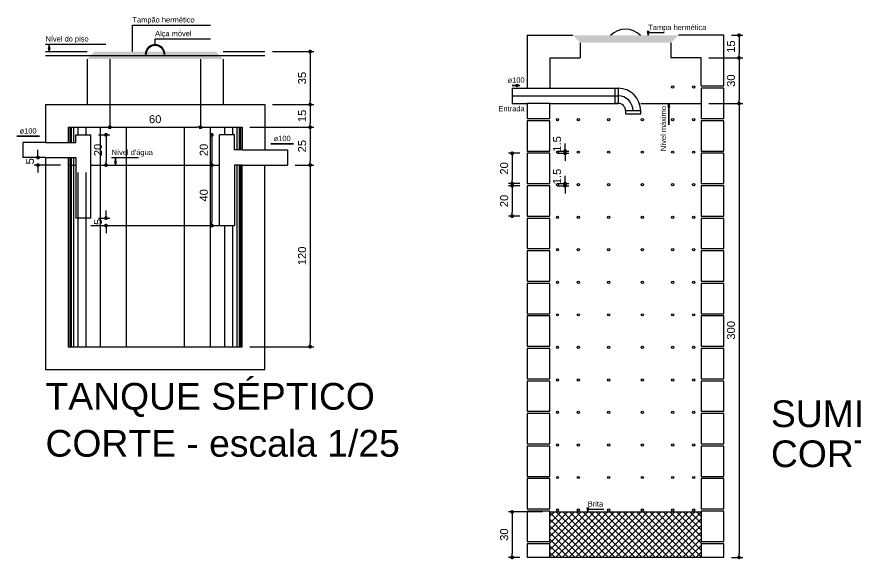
# Model space of a CAD drawing. Header units: inches. Extents: x 18.3 to 46.4, y -9.4 to 7.
# Drawn here: x 22.88 to 28.43, y 3.43 to 7.02 of the extents above; entities that cross this region are included whole.
import ezdxf

# ---------------------------------------------------------------- set-up
doc = ezdxf.new("R2010")
doc.units = ezdxf.units.IN
doc.header["$MEASUREMENT"] = 0
doc.linetypes.add('DOT2', pattern=[3.175, 0, -3.175])
for name, color, linetype in [('DI-Cortes', 1, 'Continuous'), ('DI-Cotas', 9, 'Continuous'), ('DI-Destaque', 6, 'Continuous'), ('DI-Detalhes', 1, 'Continuous'), ('DI-Eixos', 2, 'DOT2'), ('DI-Níveis', 7, 'Continuous'), ('DI-Títulos', 3, 'Continuous')]:
    doc.layers.add(name, color=color, linetype=linetype)
doc.styles.add('Arial', font='arial.ttf')
doc.dimstyles.get("Standard").update_dxf_attribs({"dimtxt": 0.18, "dimasz": 0.18, "dimexe": 0.18, "dimexo": 0.0625, "dimgap": 0.09, "dimtad": 0, "dimtih": 1, "dimtoh": 1, "dimdec": 4, "dimzin": 0, "dimdsep": 46, "dimtxsty": 'Standard', "dimcen": 0.09, "dimadec": 0, "dimazin": 0, "dimtfac": 1, "dimtdec": 4, "dimtofl": 0, "dimtmove": 0, "dimatfit": 3, "dimfxl": 1, "dimtolj": 1, "dimtzin": 0, "dimarcsym": 0})
doc.dimstyles.new('UM_25.000000', dxfattribs={"dimtxt": 0.18, "dimasz": 0.1, "dimexe": 0.1, "dimexo": 0.2, "dimgap": 0, "dimtad": 1, "dimtih": 1, "dimtoh": 1, "dimdec": 1, "dimlfac": 25, "dimzin": 0, "dimdsep": 46, "dimtxsty": 'Standard', "dimblk": 'CLOSED', "dimblk1": 'CLOSED', "dimblk2": 'CLOSED', "dimcen": 0.09, "dimdle": 0.1, "dimadec": 1, "dimazin": 2, "dimtfac": 1, "dimtdec": 4, "dimtofl": 0, "dimtmove": 0, "dimatfit": 3, "dimldrblk": 'CLOSED', "dimfxl": 1, "dimtolj": 1, "dimarcsym": 0})

# ---------------------------------------------------------------- blocks, each defined once
blk = doc.blocks.new('_Dot')
at = {"color": 0, "linetype": 'ByBlock', "lineweight": -2}
blk.add_line((-0.5, 0), (-1, 0), dxfattribs=at)
at = {"color": 0, "linetype": 'ByBlock', "const_width": 0.5}
blk.add_lwpolyline([(-0.25, 0, 1), (0.25, 0, 1)], format="xyb", close=True, dxfattribs=at)
blk = doc.blocks.new('*D29')
at = {"layer": 'Defpoints', "color": 0, "transparency": 16777216}
for p in [(17.525, 9.898), (16.525, 8.698), (16.925, 8.698)]:
    blk.add_point(p, dxfattribs=at)
at = {"layer": 'DI-Cotas', "color": 0, "lineweight": -2, "transparency": 16777216}
for p, q in [((17.325, 9.898), (16.425, 9.898)), ((16.525, 9.798), (16.525, 8.798)), ((16.725, 8.698), (16.425, 8.698))]:
    blk.add_line(p, q, dxfattribs=at)
at = {"layer": 'DI-Cotas', "color": 0, "lineweight": -2, "transparency": 16777216, "xscale": 0.1, "yscale": 0.1, "zscale": 0.1}
for p, rotation in [((16.525, 9.898), 90), ((16.525, 8.698), 270)]:
    blk.add_blockref('_Dot', p, dxfattribs=dict(at, rotation=rotation))
at = {"layer": 'DI-Cotas', "transparency": 16777216, "insert": (16.314, 9.298), "char_height": 0.2118, "attachment_point": 5, "rotation": 90, "style": 'Arial'}
blk.add_mtext('\\A1;30', dxfattribs=at)
blk = doc.blocks.new('DOT')
for p, q in [((1.5, 0), (-1.5, 0)), ((0, -1.5), (0, 1.5))]:
    blk.add_line(p, q)
blk.add_circle((0, 0), 0.5)
blk = doc.blocks.new('*D30')
at = {"layer": 'Defpoints', "color": 0, "transparency": 16777216}
for p in [(22.125, 22.498), (21.525, 21.898), (22.525, 21.898)]:
    blk.add_point(p, dxfattribs=at)
at = {"layer": 'DI-Cotas', "color": 0, "lineweight": -2, "transparency": 16777216}
for p, q in [((22.325, 22.498), (22.625, 22.498)), ((22.525, 22.398), (22.525, 21.998)), ((21.725, 21.898), (22.625, 21.898))]:
    blk.add_line(p, q, dxfattribs=at)
at = {"layer": 'DI-Cotas', "color": 0, "lineweight": -2, "transparency": 16777216, "xscale": 0.1, "yscale": 0.1, "zscale": 0.1}
for p, rotation in [((22.525, 22.498), 90), ((22.525, 21.898), 270)]:
    blk.add_blockref('_Dot', p, dxfattribs=dict(at, rotation=rotation))
at = {"layer": 'DI-Cotas', "transparency": 16777216, "insert": (22.314, 22.198), "char_height": 0.2118, "attachment_point": 5, "rotation": 90, "style": 'Arial'}
blk.add_mtext('\\A1;15', dxfattribs=at)
blk = doc.blocks.new('*D31')
at = {"layer": 'Defpoints', "color": 0, "transparency": 16777216}
for p in [(21.525, 21.898), (21.525, 20.698), (22.525, 20.698)]:
    blk.add_point(p, dxfattribs=at)
at = {"layer": 'DI-Cotas', "color": 0, "lineweight": -2, "transparency": 16777216}
for p, q in [((21.725, 21.898), (22.625, 21.898)), ((22.525, 21.798), (22.525, 20.798)), ((21.725, 20.698), (22.625, 20.698))]:
    blk.add_line(p, q, dxfattribs=at)
at = {"layer": 'DI-Cotas', "color": 0, "lineweight": -2, "transparency": 16777216, "xscale": 0.1, "yscale": 0.1, "zscale": 0.1}
for p, rotation in [((22.525, 21.898), 90), ((22.525, 20.698), 270)]:
    blk.add_blockref('_Dot', p, dxfattribs=dict(at, rotation=rotation))
at = {"layer": 'DI-Cotas', "transparency": 16777216, "insert": (22.314, 21.298), "char_height": 0.2118, "attachment_point": 5, "rotation": 90, "style": 'Arial'}
blk.add_mtext('\\A1;30', dxfattribs=at)
blk = doc.blocks.new('*D32')
at = {"layer": 'Defpoints', "color": 0, "transparency": 16777216}
for p in [(21.525, 20.698), (22.125, 8.698), (22.525, 8.698)]:
    blk.add_point(p, dxfattribs=at)
at = {"layer": 'DI-Cotas', "color": 0, "lineweight": -2, "transparency": 16777216}
for p, q in [((21.725, 20.698), (22.625, 20.698)), ((22.525, 20.598), (22.525, 8.798)), ((22.325, 8.698), (22.625, 8.698))]:
    blk.add_line(p, q, dxfattribs=at)
at = {"layer": 'DI-Cotas', "color": 0, "lineweight": -2, "transparency": 16777216, "xscale": 0.1, "yscale": 0.1, "zscale": 0.1}
for p, rotation in [((22.525, 20.698), 90), ((22.525, 8.698), 270)]:
    blk.add_blockref('_Dot', p, dxfattribs=dict(at, rotation=rotation))
at = {"layer": 'DI-Cotas', "transparency": 16777216, "insert": (22.314, 14.698), "char_height": 0.2118, "attachment_point": 5, "rotation": 90, "style": 'Arial'}
blk.add_mtext('\\A1;300', dxfattribs=at)
blk = doc.blocks.new('*D33')
at = {"layer": 'Defpoints', "color": 0, "transparency": 16777216}
for p in [(16.925, 19.378), (16.525, 18.578), (16.925, 18.578)]:
    blk.add_point(p, dxfattribs=at)
at = {"layer": 'DI-Cotas', "color": 0, "lineweight": -2, "transparency": 16777216}
for p, q in [((16.725, 19.378), (16.425, 19.378)), ((16.525, 19.278), (16.525, 18.678)), ((16.725, 18.578), (16.425, 18.578))]:
    blk.add_line(p, q, dxfattribs=at)
at = {"layer": 'DI-Cotas', "color": 0, "lineweight": -2, "transparency": 16777216, "xscale": 0.1, "yscale": 0.1, "zscale": 0.1}
for p, rotation in [((16.525, 19.378), 90), ((16.525, 18.578), 270)]:
    blk.add_blockref('_Dot', p, dxfattribs=dict(at, rotation=rotation))
at = {"layer": 'DI-Cotas', "transparency": 16777216, "insert": (16.314, 18.978), "char_height": 0.2118, "attachment_point": 5, "rotation": 90, "style": 'Arial'}
blk.add_mtext('\\A1;20', dxfattribs=at)
blk = doc.blocks.new('*D34')
at = {"layer": 'Defpoints', "color": 0, "transparency": 16777216}
for p in [(16.925, 18.518), (16.525, 17.718), (16.925, 17.718)]:
    blk.add_point(p, dxfattribs=at)
at = {"layer": 'DI-Cotas', "color": 0, "lineweight": -2, "transparency": 16777216}
for p, q in [((16.725, 18.518), (16.425, 18.518)), ((16.525, 18.418), (16.525, 17.818)), ((16.725, 17.718), (16.425, 17.718))]:
    blk.add_line(p, q, dxfattribs=at)
at = {"layer": 'DI-Cotas', "color": 0, "lineweight": -2, "transparency": 16777216, "xscale": 0.1, "yscale": 0.1, "zscale": 0.1}
for p, rotation in [((16.525, 18.518), 90), ((16.525, 17.718), 270)]:
    blk.add_blockref('_Dot', p, dxfattribs=dict(at, rotation=rotation))
at = {"layer": 'DI-Cotas', "transparency": 16777216, "insert": (16.314, 18.118), "char_height": 0.2118, "attachment_point": 5, "rotation": 90, "style": 'Arial'}
blk.add_mtext('\\A1;20', dxfattribs=at)
blk = doc.blocks.new('*D35')
at = {"layer": 'Defpoints', "color": 0, "transparency": 16777216}
for p in [(17.525, 19.438), (17.525, 19.378), (17.925, 19.378)]:
    blk.add_point(p, dxfattribs=at)
at = {"layer": 'DI-Cotas', "color": 0, "lineweight": -2, "transparency": 16777216}
for p, q in [((17.925, 19.538), (17.925, 19.638)), ((17.725, 19.438), (18.025, 19.438)), ((17.725, 19.378), (18.025, 19.378)), ((17.925, 19.278), (17.925, 19.178))]:
    blk.add_line(p, q, dxfattribs=at)
at = {"layer": 'DI-Cotas', "color": 0, "lineweight": -2, "transparency": 16777216, "xscale": 0.1, "yscale": 0.1, "zscale": 0.1}
for p, rotation in [((17.925, 19.438), 270), ((17.925, 19.378), 90)]:
    blk.add_blockref('_Dot', p, dxfattribs=dict(at, rotation=rotation))
at = {"layer": 'DI-Cotas', "transparency": 16777216, "insert": (17.714, 19.625), "char_height": 0.2118, "attachment_point": 5, "rotation": 90, "style": 'Arial'}
blk.add_mtext('\\A1;1.5', dxfattribs=at)
blk = doc.blocks.new('*D36')
at = {"layer": 'Defpoints', "color": 0, "transparency": 16777216}
for p in [(17.525, 18.578), (17.525, 18.518), (17.925, 18.518)]:
    blk.add_point(p, dxfattribs=at)
at = {"layer": 'DI-Cotas', "color": 0, "lineweight": -2, "transparency": 16777216}
for p, q in [((17.925, 18.678), (17.925, 18.778)), ((17.725, 18.578), (18.025, 18.578)), ((17.725, 18.518), (18.025, 18.518)), ((17.925, 18.418), (17.925, 18.318))]:
    blk.add_line(p, q, dxfattribs=at)
at = {"layer": 'DI-Cotas', "color": 0, "lineweight": -2, "transparency": 16777216, "xscale": 0.1, "yscale": 0.1, "zscale": 0.1}
for p, rotation in [((17.925, 18.578), 270), ((17.925, 18.518), 90)]:
    blk.add_blockref('_Dot', p, dxfattribs=dict(at, rotation=rotation))
at = {"layer": 'DI-Cotas', "transparency": 16777216, "insert": (17.714, 18.765), "char_height": 0.2118, "attachment_point": 5, "rotation": 90, "style": 'Arial'}
blk.add_mtext('\\A1;1.5', dxfattribs=at)
blk = doc.blocks.new('*D18')
at = {"layer": 'Defpoints', "color": 0, "transparency": 16777216}
for p in [(39.537, 19.818), (38.337, 15.018), (40.137, 15.018)]:
    blk.add_point(p, dxfattribs=at)
at = {"layer": 'DI-Cotas', "color": 0, "lineweight": -2, "transparency": 16777216}
for p, q in [((39.737, 19.818), (40.237, 19.818)), ((40.137, 19.718), (40.137, 15.118)), ((38.537, 15.018), (40.237, 15.018))]:
    blk.add_line(p, q, dxfattribs=at)
at = {"layer": 'DI-Cotas', "color": 0, "lineweight": -2, "transparency": 16777216, "xscale": 0.1, "yscale": 0.1, "zscale": 0.1}
for p, rotation in [((40.137, 19.818), 90), ((40.137, 15.018), 270)]:
    blk.add_blockref('_Dot', p, dxfattribs=dict(at, rotation=rotation))
at = {"layer": 'DI-Cotas', "transparency": 16777216, "insert": (39.925, 17.418), "char_height": 0.2118, "attachment_point": 5, "rotation": 90, "style": 'Arial'}
blk.add_mtext('\\A1;120', dxfattribs=at)
blk = doc.blocks.new('*D19')
at = {"layer": 'Defpoints', "color": 0, "transparency": 16777216}
for p in [(38.337, 20.818), (39.537, 19.818), (40.137, 19.818)]:
    blk.add_point(p, dxfattribs=at)
at = {"layer": 'DI-Cotas', "color": 0, "lineweight": -2, "transparency": 16777216}
for p, q in [((38.537, 20.818), (40.237, 20.818)), ((40.137, 20.718), (40.137, 19.918)), ((39.737, 19.818), (40.237, 19.818))]:
    blk.add_line(p, q, dxfattribs=at)
at = {"layer": 'DI-Cotas', "color": 0, "lineweight": -2, "transparency": 16777216, "xscale": 0.1, "yscale": 0.1, "zscale": 0.1}
for p, rotation in [((40.137, 20.818), 90), ((40.137, 19.818), 270)]:
    blk.add_blockref('_Dot', p, dxfattribs=dict(at, rotation=rotation))
at = {"layer": 'DI-Cotas', "transparency": 16777216, "insert": (39.925, 20.318), "char_height": 0.2118, "attachment_point": 5, "rotation": 90, "style": 'Arial'}
blk.add_mtext('\\A1;25', dxfattribs=at)
blk = doc.blocks.new('*D20')
at = {"layer": 'Defpoints', "color": 0, "transparency": 16777216}
for p in [(38.937, 21.418), (38.337, 20.818), (40.137, 20.818)]:
    blk.add_point(p, dxfattribs=at)
at = {"layer": 'DI-Cotas', "color": 0, "lineweight": -2, "transparency": 16777216}
for p, q in [((39.137, 21.418), (40.237, 21.418)), ((40.137, 21.318), (40.137, 20.918)), ((38.537, 20.818), (40.237, 20.818))]:
    blk.add_line(p, q, dxfattribs=at)
at = {"layer": 'DI-Cotas', "color": 0, "lineweight": -2, "transparency": 16777216, "xscale": 0.1, "yscale": 0.1, "zscale": 0.1}
for p, rotation in [((40.137, 21.418), 90), ((40.137, 20.818), 270)]:
    blk.add_blockref('_Dot', p, dxfattribs=dict(at, rotation=rotation))
at = {"layer": 'DI-Cotas', "transparency": 16777216, "insert": (39.925, 21.118), "char_height": 0.2118, "attachment_point": 5, "rotation": 90, "style": 'Arial'}
blk.add_mtext('\\A1;15', dxfattribs=at)
blk = doc.blocks.new('*D21')
at = {"layer": 'Defpoints', "color": 0, "transparency": 16777216}
for p in [(38.937, 22.818), (38.937, 21.418), (40.137, 21.418)]:
    blk.add_point(p, dxfattribs=at)
at = {"layer": 'DI-Cotas', "color": 0, "lineweight": -2, "transparency": 16777216}
for p, q in [((39.137, 22.818), (40.237, 22.818)), ((40.137, 22.718), (40.137, 21.518)), ((39.137, 21.418), (40.237, 21.418))]:
    blk.add_line(p, q, dxfattribs=at)
at = {"layer": 'DI-Cotas', "color": 0, "lineweight": -2, "transparency": 16777216, "xscale": 0.1, "yscale": 0.1, "zscale": 0.1}
for p, rotation in [((40.137, 22.818), 90), ((40.137, 21.418), 270)]:
    blk.add_blockref('_Dot', p, dxfattribs=dict(at, rotation=rotation))
at = {"layer": 'DI-Cotas', "transparency": 16777216, "insert": (39.925, 22.118), "char_height": 0.2118, "attachment_point": 5, "rotation": 90, "style": 'Arial'}
blk.add_mtext('\\A1;35', dxfattribs=at)
blk = doc.blocks.new('*D22')
at = {"layer": 'Defpoints', "color": 0, "transparency": 16777216}
for p in [(37.737, 19.818), (37.537, 18.218), (37.737, 18.218)]:
    blk.add_point(p, dxfattribs=at)
at = {"layer": 'DI-Cotas', "color": 0, "lineweight": -2, "transparency": 16777216}
blk.add_line((37.537, 19.718), (37.537, 18.318), dxfattribs=at)
at = {"layer": 'DI-Cotas', "color": 0, "lineweight": -2, "transparency": 16777216, "xscale": 0.1, "yscale": 0.1, "zscale": 0.1}
for p, rotation in [((37.537, 19.818), 90), ((37.537, 18.218), 270)]:
    blk.add_blockref('_Dot', p, dxfattribs=dict(at, rotation=rotation))
at = {"layer": 'DI-Cotas', "transparency": 16777216, "insert": (37.325, 19.018), "char_height": 0.2118, "attachment_point": 5, "rotation": 90, "style": 'Arial'}
blk.add_mtext('\\A1;40', dxfattribs=at)
blk = doc.blocks.new('*D23')
at = {"layer": 'Defpoints', "color": 0, "transparency": 16777216}
for p in [(37.737, 20.618), (37.537, 19.818), (37.737, 19.818)]:
    blk.add_point(p, dxfattribs=at)
at = {"layer": 'DI-Cotas', "color": 0, "lineweight": -2, "transparency": 16777216}
blk.add_line((37.537, 20.518), (37.537, 19.918), dxfattribs=at)
at = {"layer": 'DI-Cotas', "color": 0, "lineweight": -2, "transparency": 16777216, "xscale": 0.1, "yscale": 0.1, "zscale": 0.1}
for p, rotation in [((37.537, 20.618), 90), ((37.537, 19.818), 270)]:
    blk.add_blockref('_Dot', p, dxfattribs=dict(at, rotation=rotation))
at = {"layer": 'DI-Cotas', "transparency": 16777216, "insert": (37.325, 20.218), "char_height": 0.2118, "attachment_point": 5, "rotation": 90, "style": 'Arial'}
blk.add_mtext('\\A1;20', dxfattribs=at)
blk = doc.blocks.new('*D24')
at = {"layer": 'Defpoints', "color": 0, "transparency": 16777216}
for p in [(37.737, 20.618), (37.537, 19.818), (37.737, 19.818)]:
    blk.add_point(p, dxfattribs=at)
at = {"layer": 'DI-Cotas', "color": 0, "lineweight": -2, "transparency": 16777216}
blk.add_line((37.537, 20.518), (37.537, 19.918), dxfattribs=at)
at = {"layer": 'DI-Cotas', "color": 0, "lineweight": -2, "transparency": 16777216, "xscale": 0.1, "yscale": 0.1, "zscale": 0.1}
for p, rotation in [((37.537, 20.618), 90), ((37.537, 19.818), 270)]:
    blk.add_blockref('_Dot', p, dxfattribs=dict(at, rotation=rotation))
at = {"layer": 'DI-Cotas', "transparency": 16777216, "insert": (37.325, 20.218), "char_height": 0.2118, "attachment_point": 5, "rotation": 90, "style": 'Arial'}
blk.add_mtext('\\A1;20', dxfattribs=at)
blk = doc.blocks.new('*D25')
at = {"layer": 'Defpoints', "color": 0, "transparency": 16777216}
for p in [(32.937, 20.018), (32.937, 19.818), (33.737, 19.818)]:
    blk.add_point(p, dxfattribs=at)
at = {"layer": 'DI-Cotas', "color": 0, "lineweight": -2, "transparency": 16777216}
for p, q in [((32.937, 20.118), (32.937, 20.218)), ((33.537, 19.818), (32.837, 19.818)), ((32.937, 19.718), (32.937, 19.618))]:
    blk.add_line(p, q, dxfattribs=at)
at = {"layer": 'DI-Cotas', "color": 0, "lineweight": -2, "transparency": 16777216, "xscale": 0.1, "yscale": 0.1, "zscale": 0.1}
for p, rotation in [((32.937, 20.018), 270), ((32.937, 19.818), 90)]:
    blk.add_blockref('_Dot', p, dxfattribs=dict(at, rotation=rotation))
at = {"layer": 'DI-Cotas', "transparency": 16777216, "insert": (32.725, 19.918), "char_height": 0.2118, "attachment_point": 5, "rotation": 90, "style": 'Arial'}
blk.add_mtext('\\A1;5', dxfattribs=at)
blk = doc.blocks.new('*D26')
at = {"layer": 'Defpoints', "color": 0, "transparency": 16777216}
for p in [(34.337, 18.418), (34.737, 18.218), (34.737, 18.218)]:
    blk.add_point(p, dxfattribs=at)
at = {"layer": 'DI-Cotas', "color": 0, "lineweight": -2, "transparency": 16777216}
for p, q in [((34.537, 18.418), (34.837, 18.418)), ((34.737, 18.518), (34.737, 18.618)), ((34.737, 18.118), (34.737, 18.018))]:
    blk.add_line(p, q, dxfattribs=at)
at = {"layer": 'DI-Cotas', "color": 0, "lineweight": -2, "transparency": 16777216, "xscale": 0.1, "yscale": 0.1, "zscale": 0.1}
for p, rotation in [((34.737, 18.418), 270), ((34.737, 18.218), 90)]:
    blk.add_blockref('_Dot', p, dxfattribs=dict(at, rotation=rotation))
at = {"layer": 'DI-Cotas', "transparency": 16777216, "insert": (34.525, 18.318), "char_height": 0.2118, "attachment_point": 5, "rotation": 90, "style": 'Arial'}
blk.add_mtext('\\A1;5', dxfattribs=at)
blk = doc.blocks.new('*D27')
at = {"layer": 'Defpoints', "color": 0, "transparency": 16777216}
for p in [(34.337, 20.618), (34.737, 19.818), (34.737, 19.818)]:
    blk.add_point(p, dxfattribs=at)
at = {"layer": 'DI-Cotas', "color": 0, "lineweight": -2, "transparency": 16777216}
for p, q in [((34.537, 20.618), (34.837, 20.618)), ((34.737, 20.518), (34.737, 19.918))]:
    blk.add_line(p, q, dxfattribs=at)
at = {"layer": 'DI-Cotas', "color": 0, "lineweight": -2, "transparency": 16777216, "xscale": 0.1, "yscale": 0.1, "zscale": 0.1}
for p, rotation in [((34.737, 20.618), 90), ((34.737, 19.818), 270)]:
    blk.add_blockref('_Dot', p, dxfattribs=dict(at, rotation=rotation))
at = {"layer": 'DI-Cotas', "transparency": 16777216, "insert": (34.525, 20.218), "char_height": 0.2118, "attachment_point": 5, "rotation": 90, "style": 'Arial'}
blk.add_mtext('\\A1;20', dxfattribs=at)
blk = doc.blocks.new('*D28')
at = {"layer": 'Defpoints', "color": 0, "transparency": 16777216}
for p in [(34.837, 20.818), (37.237, 20.818), (37.237, 20.818)]:
    blk.add_point(p, dxfattribs=at)
at = {"layer": 'DI-Cotas', "color": 0, "lineweight": -2, "transparency": 16777216}
blk.add_line((34.937, 20.818), (37.137, 20.818), dxfattribs=at)
at = {"layer": 'DI-Cotas', "color": 0, "lineweight": -2, "transparency": 16777216, "xscale": 0.1, "yscale": 0.1, "zscale": 0.1, "rotation": 180}
blk.add_blockref('_Dot', (34.837, 20.818), dxfattribs=at)
at = {"layer": 'DI-Cotas', "color": 0, "lineweight": -2, "transparency": 16777216, "xscale": 0.1, "yscale": 0.1, "zscale": 0.1}
blk.add_blockref('_Dot', (37.237, 20.818), dxfattribs=at)
at = {"layer": 'DI-Cotas', "transparency": 16777216, "insert": (36.037, 21.03), "char_height": 0.2118, "attachment_point": 5, "rotation": 0.0057, "style": 'Arial'}
blk.add_mtext('\\A1;60', dxfattribs=at)
blk = doc.blocks.new('sumidouro')
at = {"layer": 'DI-Detalhes', "linetype": 'Continuous'}
blk.add_hatch(color=256, dxfattribs=at).paths.add_polyline_path([(18.1254, 22.4983), (18.3254, 22.2983), (20.7254, 22.2983), (20.9254, 22.4983), (18.1254, 22.4983)])
at = {"layer": 'DI-Níveis', "linetype": 'Continuous'}
h = blk.add_hatch(dxfattribs=at)
h.set_pattern_fill('ANSI37', color=256, style=0)
h.set_pattern_definition([(45, (44.24836, 14.64362), (-0.08838835, 0.08838835), []), (135, (44.24836, 14.64362), (-0.08838835, -0.08838835), [])])
h.paths.add_polyline_path([(17.5254, 9.8983), (17.5254, 8.6983), (21.5254, 8.6983), (21.5254, 9.8983), (17.5254, 9.8983)])
at = {"layer": 'DI-Cortes', "linetype": 'Continuous'}
blk.add_line((16.5254, 20.8983), (19.3254, 20.8983), dxfattribs=at)
blk.add_arc((19.3254, 20.4983), 0.4, 0, 90, dxfattribs=at)
at = {"layer": 'DI-Cotas', "linetype": 'Continuous'}
for p, q in [((20.1512, 22.5949), (20.0995, 22.5949)), ((20.0995, 22.5949), (20.1254, 22.4983)), ((20.1254, 22.4983), (20.1512, 22.5949)), ((20.1254, 22.5689), (20.549, 22.5689)), ((20.6666, 20.1335), (20.6666, 20.6983)), ((18.5512, 9.9949), (18.4995, 9.9949)), ((18.4995, 9.9949), (18.5254, 9.8983)), ((18.5254, 9.8983), (18.5512, 9.9949)), ((18.5254, 9.9689), (18.949, 9.9689))]:
    blk.add_line(p, q, dxfattribs=at)
at = {"layer": 'DI-Detalhes', "linetype": 'Continuous'}
for p, q in [((16.5254, 21.1689), (16.7254, 21.1689)), ((16.5254, 21.0983), (16.5254, 20.6983)), ((16.5254, 21.0983), (16.9254, 21.0983)), ((16.7254, 21.1689), (16.6288, 21.1948)), ((16.6288, 21.1948), (16.6288, 21.143)), ((16.6288, 21.143), (16.7254, 21.1689)), ((17.5254, 21.0983), (19.3254, 21.0983)), ((16.5254, 20.6983), (16.9254, 20.6983)), ((17.5254, 20.6983), (19.3254, 20.6983))]:
    blk.add_line(p, q, dxfattribs=at)
for points in [[(19.2454, 20.6983), (19.2454, 21.0983), (19.3254, 21.0983), (19.3254, 20.6983), (19.2454, 20.6983)], [(19.5254, 20.4983), (19.5254, 20.4183), (19.9254, 20.4183), (19.9254, 20.4983), (19.5254, 20.4983)]]:
    blk.add_lwpolyline(points, close=True, dxfattribs=at)
for centre, radius, start, end in [((19.5254, 22.0983), 0.56, 45, 135), ((19.3254, 20.4983), 0.6, 0, 90), ((19.3254, 20.4983), 0.2, 0, 90)]:
    blk.add_arc(centre, radius, start, end, dxfattribs=at)
at = {"layer": 'DI-Eixos', "linetype": 'Continuous'}
for p, q in [((16.9254, 22.4983), (16.9254, 21.0983)), ((16.9254, 22.4983), (18.1254, 22.4983)), ((22.1254, 22.4983), (20.9254, 22.4983)), ((22.1254, 21.1583), (22.1254, 22.4983)), ((18.3254, 22.2983), (18.3254, 21.8983)), ((20.7254, 22.2983), (20.7254, 21.8983)), ((17.5254, 21.8983), (17.5254, 21.0983)), ((17.5254, 21.8983), (18.3254, 21.8983)), ((21.5254, 21.8983), (20.7254, 21.8983)), ((21.5254, 21.1583), (21.5254, 21.8983)), ((16.9254, 21.0983), (17.5254, 21.0983)), ((21.5254, 21.1583), (22.1254, 21.1583))]:
    blk.add_line(p, q, dxfattribs=at)
for points in [[(21.5254, 21.0983), (21.5254, 20.2983), (22.1254, 20.2983), (22.1254, 21.0983), (21.5254, 21.0983)], [(16.9254, 20.6983), (16.9254, 20.2983), (17.5254, 20.2983), (17.5254, 20.6983), (16.9254, 20.6983)], [(16.9254, 20.2383), (16.9254, 19.4383), (17.5254, 19.4383), (17.5254, 20.2383), (16.9254, 20.2383)], [(21.5254, 20.2383), (21.5254, 19.4383), (22.1254, 19.4383), (22.1254, 20.2383), (21.5254, 20.2383)], [(16.9254, 19.3783), (16.9254, 18.5783), (17.5254, 18.5783), (17.5254, 19.3783), (16.9254, 19.3783)], [(21.5254, 19.3783), (21.5254, 18.5783), (22.1254, 18.5783), (22.1254, 19.3783), (21.5254, 19.3783)], [(16.9254, 18.5183), (16.9254, 17.7183), (17.5254, 17.7183), (17.5254, 18.5183), (16.9254, 18.5183)], [(21.5254, 18.5183), (21.5254, 17.7183), (22.1254, 17.7183), (22.1254, 18.5183), (21.5254, 18.5183)], [(16.9254, 17.6583), (16.9254, 16.8583), (17.5254, 16.8583), (17.5254, 17.6583), (16.9254, 17.6583)], [(21.5254, 17.6583), (21.5254, 16.8583), (22.1254, 16.8583), (22.1254, 17.6583), (21.5254, 17.6583)], [(16.9254, 16.7983), (16.9254, 15.9983), (17.5254, 15.9983), (17.5254, 16.7983), (16.9254, 16.7983)], [(21.5254, 16.7983), (21.5254, 15.9983), (22.1254, 15.9983), (22.1254, 16.7983), (21.5254, 16.7983)], [(16.9254, 15.9383), (16.9254, 15.1383), (17.5254, 15.1383), (17.5254, 15.9383), (16.9254, 15.9383)], [(21.5254, 15.9383), (21.5254, 15.1383), (22.1254, 15.1383), (22.1254, 15.9383), (21.5254, 15.9383)], [(16.9254, 15.0783), (16.9254, 14.2783), (17.5254, 14.2783), (17.5254, 15.0783), (16.9254, 15.0783)], [(21.5254, 15.0783), (21.5254, 14.2783), (22.1254, 14.2783), (22.1254, 15.0783), (21.5254, 15.0783)], [(16.9254, 14.2183), (16.9254, 13.4183), (17.5254, 13.4183), (17.5254, 14.2183), (16.9254, 14.2183)], [(21.5254, 14.2183), (21.5254, 13.4183), (22.1254, 13.4183), (22.1254, 14.2183), (21.5254, 14.2183)], [(16.9254, 13.3583), (16.9254, 12.5583), (17.5254, 12.5583), (17.5254, 13.3583), (16.9254, 13.3583)], [(21.5254, 13.3583), (21.5254, 12.5583), (22.1254, 12.5583), (22.1254, 13.3583), (21.5254, 13.3583)], [(16.9254, 12.4983), (16.9254, 11.6983), (17.5254, 11.6983), (17.5254, 12.4983), (16.9254, 12.4983)], [(21.5254, 12.4983), (21.5254, 11.6983), (22.1254, 11.6983), (22.1254, 12.4983), (21.5254, 12.4983)], [(16.9254, 11.6383), (16.9254, 10.8383), (17.5254, 10.8383), (17.5254, 11.6383), (16.9254, 11.6383)], [(21.5254, 11.6383), (21.5254, 10.8383), (22.1254, 10.8383), (22.1254, 11.6383), (21.5254, 11.6383)], [(16.9254, 10.7783), (16.9254, 9.9783), (17.5254, 9.9783), (17.5254, 10.7783), (16.9254, 10.7783)], [(21.5254, 10.7783), (21.5254, 9.9783), (22.1254, 9.9783), (22.1254, 10.7783), (21.5254, 10.7783)], [(16.9254, 9.9183), (16.9254, 9.1183), (17.5254, 9.1183), (17.5254, 9.9183), (16.9254, 9.9183)], [(21.5254, 9.9183), (21.5254, 9.1183), (22.1254, 9.1183), (22.1254, 9.9183), (21.5254, 9.9183)], [(16.9254, 9.0583), (16.9254, 8.6983), (17.5254, 8.6983), (17.5254, 9.0583), (16.9254, 9.0583)], [(21.5254, 9.0583), (21.5254, 8.6983), (22.1254, 8.6983), (22.1254, 9.0583), (21.5254, 9.0583)]]:
    blk.add_lwpolyline(points, close=True, dxfattribs=at)
for centre in [(20.7724, 21.1283), (21.3273, 21.1283), (17.7235, 20.2683), (18.2784, 20.2683), (19.0804, 20.2683), (19.9704, 20.2683), (20.7724, 20.2683), (21.3273, 20.2683), (17.7235, 19.4083), (18.2784, 19.4083), (19.0804, 19.4083), (19.9704, 19.4083), (20.7724, 19.4083), (21.3273, 19.4083), (17.7235, 18.5483), (18.2784, 18.5483), (19.0804, 18.5483), (19.9704, 18.5483), (20.7724, 18.5483), (21.3273, 18.5483), (17.7235, 17.6883), (18.2784, 17.6883), (19.0804, 17.6883), (19.9704, 17.6883), (20.7724, 17.6883), (21.3273, 17.6883), (17.7235, 16.8283), (18.2784, 16.8283), (19.0804, 16.8283), (19.9704, 16.8283), (20.7724, 16.8283), (21.3273, 16.8283), (17.7235, 15.9683), (18.2784, 15.9683), (19.0804, 15.9683), (19.9704, 15.9683), (20.7724, 15.9683), (21.3273, 15.9683), (17.7235, 15.1083), (18.2784, 15.1083), (19.0804, 15.1083), (19.9704, 15.1083), (20.7724, 15.1083), (21.3273, 15.1083), (17.7235, 14.2483), (18.2784, 14.2483), (19.0804, 14.2483), (19.9704, 14.2483), (20.7724, 14.2483), (21.3273, 14.2483), (17.7235, 13.3883), (18.2784, 13.3883), (19.0804, 13.3883), (19.9704, 13.3883), (20.7724, 13.3883), (21.3273, 13.3883), (17.7235, 12.5283), (18.2784, 12.5283), (19.0804, 12.5283), (19.9704, 12.5283), (20.7724, 12.5283), (21.3273, 12.5283), (17.7235, 11.6683), (18.2784, 11.6683), (19.0804, 11.6683), (19.9704, 11.6683), (20.7724, 11.6683), (21.3273, 11.6683), (17.7235, 10.8083), (18.2784, 10.8083), (19.0804, 10.8083), (19.9704, 10.8083), (20.7724, 10.8083), (21.3273, 10.8083), (17.7235, 9.9483), (18.2784, 9.9483), (19.0804, 9.9483), (19.9704, 9.9483), (20.7724, 9.9483), (21.3273, 9.9483)]:
    blk.add_circle(centre, 0.03, dxfattribs=at)
at = {"layer": 'DI-Níveis', "linetype": 'Continuous'}
for p, q in [((19.9254, 20.6983), (21.5254, 20.6983)), ((17.5254, 9.8983), (21.5254, 9.8983)), ((17.5254, 8.6983), (21.5254, 8.6983))]:
    blk.add_line(p, q, dxfattribs=at)
at = {"layer": 'DI-Detalhes', "char_height": 0.1412, "line_spacing_factor": 0.798, "style": 'Arial'}
for s, insert, width, attachment_point in [('Tampa hermética', (20.1254, 22.5926), 2.5416, 7), ('ø100', (16.8544, 21.2392), 0.67776, 9), ('Entrada', (16.8544, 20.4862), 1.18608, 9)]:
    blk.add_mtext(s, dxfattribs=dict(at, insert=insert, width=width, attachment_point=attachment_point))
at = {"layer": 'DI-Níveis', "insert": (20.5958, 20.6276), "char_height": 0.1412, "width": 2.03328, "attachment_point": 9, "rotation": 90.00021, "line_spacing_factor": 0.798, "style": 'Arial'}
blk.add_mtext('Nível máximo', dxfattribs=at)
at = {"layer": 'DI-Níveis', "insert": (18.5254, 10.0392), "char_height": 0.1412, "width": 0.8472, "attachment_point": 7, "line_spacing_factor": 0.798, "style": 'Arial'}
blk.add_mtext('Brita', dxfattribs=at)
at = {"layer": 'DI-Títulos', "char_height": 0.706, "attachment_point": 7, "line_spacing_factor": 0.798, "style": 'Arial'}
for s, insert, width in [('SUMIDOURO', (23.3696, 12.1313), 7.6248), ('CORTE -  escala 1/25', (23.3696, 11.0723), 14.4024)]:
    blk.add_mtext(s, dxfattribs=dict(at, insert=insert, width=width))
at = {"layer": 'DI-Cotas'}
for base, p1, p2, picture, middle in [((22.5254, 21.8983), (22.1254, 22.4983), (21.5254, 21.8983), '*D30', (22.3136, 22.1983)), ((22.5254, 20.6983), (21.5254, 21.8983), (21.5254, 20.6983), '*D31', (22.3136, 21.2983)), ((22.5254, 8.6983), (21.5254, 20.6983), (22.1254, 8.6983), '*D32', (22.3136, 14.6983)), ((17.9254, 19.3783), (17.5254, 19.4383), (17.5254, 19.3783), '*D35', (17.7136, 19.6249)), ((16.5254, 18.5783), (16.9254, 19.3783), (16.9254, 18.5783), '*D33', (16.3136, 18.9783)), ((17.9254, 18.5183), (17.5254, 18.5783), (17.5254, 18.5183), '*D36', (17.7136, 18.765)), ((16.5254, 17.7183), (16.9254, 18.5183), (16.9254, 17.7183), '*D34', (16.3136, 18.1183)), ((16.5254, 8.6983), (17.5254, 9.8983), (16.9254, 8.6983), '*D29', (16.3136, 9.2983))]:
    dim = blk.add_linear_dim(base=base, p1=p1, p2=p2, angle=90, dimstyle='UM_25.000000', override={"dimtxt": 0.2118, "dimasz": 0.1, "dimexe": 0.1, "dimexo": 0.2, "dimtad": 1, "dimtih": 0, "dimtoh": 0, "dimdec": 1, "dimlfac": 25, "dimzin": 8, "dimtxsty": 'Arial', "dimblk": 'Dot', "dimblk1": 'Dot', "dimblk2": 'Dot', "dimsah": 1, "dimdle": 0.1, "dimse1": 0, "dimse2": 0, "dimclrt": 256, "dimadec": 1, "dimazin": 3, "dimtmove": 2, "dimldrblk": 'Dot'}, dxfattribs=at)
    dim.commit()
    dim.dimension.update_dxf_attribs({"geometry": picture, "text_midpoint": middle, "dimtype": 160, "text_rotation": 90})
at = {"layer": 'DI-Cotas', "linetype": 'Continuous', "has_arrowhead": 0}
for points in [[(20.1254, 22.4983), (20.1254, 22.5689)], [(18.5254, 9.8983), (18.5254, 9.9689)]]:
    blk.add_leader(points, dimstyle='Standard', dxfattribs=at)
at = {"layer": 'DI-Cotas', "linetype": 'Continuous'}
blk.add_leader([(20.6666, 20.6983), (20.6666, 20.1335)], dimstyle='Standard', override={"dimasz": 0.1, "dimldrblk": 'Closed'}, dxfattribs=at)
at = {"layer": 'DI-Detalhes', "linetype": 'Continuous', "has_arrowhead": 0}
blk.add_leader([(16.7254, 21.1689), (16.5254, 21.1689)], dimstyle='Standard', dxfattribs=at)
blk = doc.blocks.new('fossa septica')
at = {"layer": 'DI-Detalhes', "linetype": 'Continuous'}
blk.add_hatch(color=256, dxfattribs=at).paths.add_polyline_path([(34.4368, 22.818), (37.6368, 22.818), (37.8368, 22.618), (34.2368, 22.618), (34.4368, 22.818)])
at = {"layer": 'DI-Cortes', "linetype": 'Continuous'}
blk.add_line((34.3368, 18.218), (37.7368, 18.218), dxfattribs=at)
at = {"layer": 'DI-Cotas', "linetype": 'Continuous'}
for p, q in [((35.4368, 22.818), (35.4368, 23.5204)), ((35.4368, 23.5204), (37.4968, 23.5204)), ((36.0368, 22.998), (36.0368, 23.158)), ((36.0368, 23.158), (37.4968, 23.158)), ((33.1368, 23.018), (34.7368, 23.018)), ((33.2626, 22.9146), (33.2109, 22.9146)), ((33.2109, 22.9146), (33.2368, 22.818)), ((33.2368, 23.018), (33.2368, 22.818)), ((33.2368, 22.818), (33.2626, 22.9146)), ((33.1368, 22.818), (34.2368, 22.818)), ((37.8368, 22.818), (38.9368, 22.818)), ((34.8868, 20.018), (35.5928, 20.018)), ((34.9868, 20.018), (34.9868, 19.818)), ((35.0127, 19.9146), (34.9609, 19.9146)), ((34.9609, 19.9146), (34.9868, 19.818)), ((34.9868, 19.818), (35.0127, 19.9146))]:
    blk.add_line(p, q, dxfattribs=at)
at = {"layer": 'DI-Destaque', "linetype": 'Continuous'}
for p, q in [((34.2368, 22.618), (34.2368, 21.418)), ((34.8368, 22.618), (34.8368, 21.418)), ((37.2368, 22.618), (37.2368, 21.418)), ((37.8368, 22.618), (37.8368, 21.418))]:
    blk.add_line(p, q, dxfattribs=at)
at = {"layer": 'DI-Detalhes', "linetype": 'Continuous'}
for p, q in [((33.1368, 22.718), (38.9368, 22.718)), ((32.3768, 20.578), (32.9768, 20.578)), ((33.1368, 20.418), (32.5368, 20.418)), ((32.5368, 20.418), (32.5368, 20.018)), ((33.7368, 20.418), (33.9368, 20.418)), ((33.9368, 20.418), (33.9368, 20.618)), ((33.9368, 20.618), (34.3368, 20.618)), ((34.3368, 18.418), (34.3368, 20.618)), ((37.7368, 18.218), (37.7368, 20.618)), ((38.1368, 20.618), (37.7368, 20.618)), ((38.1368, 20.218), (38.1368, 20.618)), ((38.3368, 20.218), (38.1368, 20.218)), ((38.9368, 20.218), (39.5368, 20.218)), ((39.0968, 20.378), (39.6968, 20.378)), ((39.5368, 20.218), (39.5368, 19.818)), ((33.1368, 20.018), (32.5368, 20.018)), ((33.7368, 20.018), (33.9368, 20.018)), ((33.9368, 20.018), (33.9368, 18.418)), ((38.3368, 19.818), (38.1368, 19.818)), ((38.1368, 19.818), (38.1368, 18.218)), ((38.9368, 19.818), (39.5368, 19.818)), ((34.3368, 18.418), (33.9368, 18.418)), ((37.7368, 18.218), (38.1368, 18.218))]:
    blk.add_line(p, q, dxfattribs=at)
for radius in [0.26, 0.259, 0.258, 0.257, 0.256, 0.255, 0.254, 0.253, 0.252, 0.251, 0.25, 0.249, 0.248, 0.247, 0.246, 0.245, 0.244, 0.243, 0.242, 0.241, 0.24]:
    blk.add_arc((36.0368, 22.738), radius, 0, 180, dxfattribs=at)
at = {"layer": 'DI-Eixos', "linetype": 'Continuous'}
for p, q in [((33.1368, 21.418), (33.1368, 20.418)), ((33.1368, 21.418), (33.7368, 21.418)), ((33.7368, 21.418), (34.8368, 21.418)), ((34.8368, 21.418), (34.8368, 20.818)), ((37.2368, 21.418), (38.3368, 21.418)), ((37.2368, 21.418), (37.2368, 20.818)), ((38.3368, 21.418), (38.9368, 21.418)), ((38.9368, 21.418), (38.9368, 20.218)), ((33.7368, 20.818), (33.7368, 20.418)), ((33.7368, 20.818), (34.8368, 20.818)), ((33.7793, 20.818), (33.7793, 20.418)), ((33.814, 20.818), (33.814, 20.418)), ((33.8771, 20.818), (33.8771, 20.418)), ((33.9919, 20.818), (33.9919, 20.618)), ((34.2006, 20.818), (34.2006, 20.618)), ((34.5801, 20.818), (34.5801, 15.018)), ((35.2701, 20.818), (35.2701, 15.018)), ((36.8034, 20.818), (36.8034, 15.018)), ((37.2368, 20.818), (38.3368, 20.818)), ((37.4934, 20.818), (37.4934, 15.018)), ((37.8729, 20.818), (37.8729, 20.618)), ((38.0817, 20.818), (38.0817, 20.618)), ((38.1965, 20.818), (38.1965, 20.218)), ((38.2596, 20.818), (38.2596, 20.218)), ((38.2943, 20.818), (38.2943, 20.218)), ((38.3368, 20.818), (38.3368, 20.218)), ((33.1368, 20.418), (33.7368, 20.418)), ((38.3368, 20.218), (38.9368, 20.218)), ((33.1368, 20.018), (33.1368, 14.418)), ((33.1368, 20.018), (33.7368, 20.018)), ((33.7368, 20.018), (33.7368, 15.018)), ((33.7793, 20.018), (33.7793, 15.018)), ((33.814, 20.018), (33.814, 15.018)), ((33.8771, 20.018), (33.8771, 15.018)), ((38.1965, 19.818), (38.1965, 15.018)), ((38.2596, 19.818), (38.2596, 15.018)), ((38.2943, 19.818), (38.2943, 15.018)), ((38.3368, 15.018), (38.3368, 19.818)), ((38.3368, 19.818), (38.9368, 19.818)), ((38.9368, 14.418), (38.9368, 19.818)), ((33.9919, 19.618), (33.9919, 15.018)), ((34.2006, 19.618), (34.2006, 15.018)), ((37.8729, 18.218), (37.8729, 15.018)), ((38.0817, 18.218), (38.0817, 15.018)), ((33.7368, 15.018), (38.3368, 15.018)), ((33.1368, 14.418), (38.9368, 14.418))]:
    blk.add_line(p, q, dxfattribs=at)
at = {"layer": 'DI-Níveis', "linetype": 'Continuous'}
for p, q in [((33.7368, 19.818), (33.9368, 19.818)), ((34.3368, 19.818), (37.7368, 19.818))]:
    blk.add_line(p, q, dxfattribs=at)
at = {"layer": 'DI-Detalhes', "char_height": 0.1412, "line_spacing_factor": 0.798, "style": 'Arial'}
for s, insert, width, attachment_point in [('Tampão hermético', (35.4364, 23.5446), 2.71104, 7), ('Alça móvel', (36.0364, 23.1816), 1.6944, 7), ('Nível do piso', (33.1364, 23.0416), 2.20272, 7), ('ø100', (32.6764, 20.6482), 0.67776, 8)]:
    blk.add_mtext(s, dxfattribs=dict(at, insert=insert, width=width, attachment_point=attachment_point))
at = {"layer": 'DI-Detalhes', "insert": (39.3964, 20.4482), "char_height": 0.1412, "width": 0.67776, "attachment_point": 8, "rotation": 0.00084, "line_spacing_factor": 0.798, "style": 'Arial'}
blk.add_mtext('ø100', dxfattribs=at)
at = {"layer": 'DI-Níveis', "insert": (34.8864, 20.0416), "char_height": 0.1412, "width": 2.03328, "attachment_point": 7, "line_spacing_factor": 0.798, "style": 'Arial'}
blk.add_mtext("Nível d'água", dxfattribs=at)
at = {"layer": 'DI-Títulos', "char_height": 0.706, "attachment_point": 7, "line_spacing_factor": 0.798, "style": 'Arial'}
for s, insert, width in [('TANQUE SÉPTICO', (33.1364, 13.1586), 11.8608), ('CORTE - escala 1/25', (33.1364, 12.0996), 14.4024)]:
    blk.add_mtext(s, dxfattribs=dict(at, insert=insert, width=width))
at = {"layer": 'DI-Cotas'}
for base, p1, p2, override, picture, middle in [((40.1368, 21.418), (38.9368, 22.818), (38.9368, 21.418), {"dimtxt": 0.2118, "dimasz": 0.1, "dimexe": 0.1, "dimexo": 0.2, "dimtad": 1, "dimtih": 0, "dimtoh": 0, "dimdec": 1, "dimlfac": 25, "dimzin": 8, "dimtxsty": 'Arial', "dimblk": 'Dot', "dimblk1": 'Dot', "dimblk2": 'Dot', "dimsah": 1, "dimdle": 0.1, "dimse1": 0, "dimse2": 0, "dimclrt": 256, "dimadec": 1, "dimazin": 3, "dimtmove": 2, "dimldrblk": 'Dot'}, '*D21', (39.925, 22.118)), ((40.1368, 20.818), (38.9368, 21.418), (38.3368, 20.818), {"dimtxt": 0.2118, "dimasz": 0.1, "dimexe": 0.1, "dimexo": 0.2, "dimtad": 1, "dimtih": 0, "dimtoh": 0, "dimdec": 1, "dimlfac": 25, "dimzin": 8, "dimtxsty": 'Arial', "dimblk": 'Dot', "dimblk1": 'Dot', "dimblk2": 'Dot', "dimsah": 1, "dimdle": 0.1, "dimse1": 0, "dimse2": 0, "dimclrt": 256, "dimadec": 1, "dimazin": 3, "dimtmove": 2, "dimldrblk": 'Dot'}, '*D20', (39.925, 21.118)), ((40.1368, 19.818), (38.3368, 20.818), (39.5368, 19.818), {"dimtxt": 0.2118, "dimasz": 0.1, "dimexe": 0.1, "dimexo": 0.2, "dimtad": 1, "dimtih": 0, "dimtoh": 0, "dimdec": 1, "dimlfac": 25, "dimzin": 8, "dimtxsty": 'Arial', "dimblk": 'Dot', "dimblk1": 'Dot', "dimblk2": 'Dot', "dimsah": 1, "dimdle": 0.1, "dimse1": 0, "dimse2": 0, "dimclrt": 256, "dimadec": 1, "dimazin": 3, "dimtmove": 2, "dimldrblk": 'Dot'}, '*D19', (39.925, 20.318)), ((34.7368, 19.818), (34.3368, 20.618), (34.7368, 19.818), {"dimtxt": 0.2118, "dimasz": 0.1, "dimexe": 0.1, "dimexo": 0.2, "dimtad": 1, "dimtih": 0, "dimtoh": 0, "dimdec": 1, "dimlfac": 25, "dimzin": 8, "dimtxsty": 'Arial', "dimblk": 'Dot', "dimblk1": 'Dot', "dimblk2": 'Dot', "dimsah": 1, "dimdle": 0.1, "dimse1": 0, "dimse2": 1, "dimclrt": 256, "dimadec": 1, "dimazin": 3, "dimtmove": 2, "dimldrblk": 'Dot'}, '*D27', (34.525, 20.218)), ((37.5368, 19.818), (37.7368, 20.618), (37.7368, 19.818), {"dimtxt": 0.2118, "dimasz": 0.1, "dimexe": 0.1, "dimexo": 0.2, "dimtad": 1, "dimtih": 0, "dimtoh": 0, "dimdec": 1, "dimlfac": 25, "dimzin": 8, "dimtxsty": 'Arial', "dimblk": 'Dot', "dimblk1": 'Dot', "dimblk2": 'Dot', "dimsah": 1, "dimdle": 0.1, "dimse1": 1, "dimse2": 1, "dimclrt": 256, "dimadec": 1, "dimazin": 3, "dimtmove": 2, "dimldrblk": 'Dot'}, '*D23', (37.325, 20.218)), ((37.5368, 19.818), (37.7368, 20.618), (37.7368, 19.818), {"dimtxt": 0.2118, "dimasz": 0.1, "dimexe": 0.1, "dimexo": 0.2, "dimtad": 1, "dimtih": 0, "dimtoh": 0, "dimdec": 1, "dimlfac": 25, "dimzin": 8, "dimtxsty": 'Arial', "dimblk": 'Dot', "dimblk1": 'Dot', "dimblk2": 'Dot', "dimsah": 1, "dimdle": 0.1, "dimse1": 1, "dimse2": 1, "dimclrt": 256, "dimadec": 1, "dimazin": 3, "dimtmove": 2, "dimldrblk": 'Dot'}, '*D24', (37.325, 20.218)), ((32.9368, 19.818), (32.9368, 20.018), (33.7368, 19.818), {"dimtxt": 0.2118, "dimasz": 0.1, "dimexe": 0.1, "dimexo": 0.2, "dimtad": 1, "dimtih": 0, "dimtoh": 0, "dimdec": 1, "dimlfac": 25, "dimzin": 8, "dimtxsty": 'Arial', "dimblk": 'Dot', "dimblk1": 'Dot', "dimblk2": 'Dot', "dimsah": 1, "dimdle": 0.1, "dimse1": 1, "dimse2": 0, "dimclrt": 256, "dimadec": 1, "dimazin": 3, "dimtmove": 2, "dimldrblk": 'Dot'}, '*D25', (32.725, 19.918)), ((37.5368, 18.218), (37.7368, 19.818), (37.7368, 18.218), {"dimtxt": 0.2118, "dimasz": 0.1, "dimexe": 0.1, "dimexo": 0.2, "dimtad": 1, "dimtih": 0, "dimtoh": 0, "dimdec": 1, "dimlfac": 25, "dimzin": 8, "dimtxsty": 'Arial', "dimblk": 'Dot', "dimblk1": 'Dot', "dimblk2": 'Dot', "dimsah": 1, "dimdle": 0.1, "dimse1": 1, "dimse2": 1, "dimclrt": 256, "dimadec": 1, "dimazin": 3, "dimtmove": 2, "dimldrblk": 'Dot'}, '*D22', (37.325, 19.018)), ((40.1368, 15.018), (39.5368, 19.818), (38.3368, 15.018), {"dimtxt": 0.2118, "dimasz": 0.1, "dimexe": 0.1, "dimexo": 0.2, "dimtad": 1, "dimtih": 0, "dimtoh": 0, "dimdec": 1, "dimlfac": 25, "dimzin": 8, "dimtxsty": 'Arial', "dimblk": 'Dot', "dimblk1": 'Dot', "dimblk2": 'Dot', "dimsah": 1, "dimdle": 0.1, "dimse1": 0, "dimse2": 0, "dimclrt": 256, "dimadec": 1, "dimazin": 3, "dimtmove": 2, "dimldrblk": 'Dot'}, '*D18', (39.925, 17.418)), ((34.7368, 18.218), (34.3368, 18.418), (34.7368, 18.218), {"dimtxt": 0.2118, "dimasz": 0.1, "dimexe": 0.1, "dimexo": 0.2, "dimtad": 1, "dimtih": 0, "dimtoh": 0, "dimdec": 1, "dimlfac": 25, "dimzin": 8, "dimtxsty": 'Arial', "dimblk": 'Dot', "dimblk1": 'Dot', "dimblk2": 'Dot', "dimsah": 1, "dimdle": 0.1, "dimse1": 0, "dimse2": 1, "dimclrt": 256, "dimadec": 1, "dimazin": 3, "dimtmove": 2, "dimldrblk": 'Dot'}, '*D26', (34.525, 18.318))]:
    dim = blk.add_linear_dim(base=base, p1=p1, p2=p2, angle=90, dimstyle='UM_25.000000', override=override, dxfattribs=at)
    dim.commit()
    dim.dimension.update_dxf_attribs({"geometry": picture, "text_midpoint": middle, "dimtype": 160, "text_rotation": 90})
dim = blk.add_linear_dim(base=(37.2368, 20.818), p1=(34.8368, 20.818), p2=(37.2368, 20.818), dimstyle='UM_25.000000', override={"dimtxt": 0.2118, "dimasz": 0.1, "dimexe": 0.1, "dimexo": 0.2, "dimtad": 1, "dimtih": 0, "dimtoh": 0, "dimdec": 1, "dimlfac": 25, "dimzin": 8, "dimtxsty": 'Arial', "dimblk": 'Dot', "dimblk1": 'Dot', "dimblk2": 'Dot', "dimsah": 1, "dimdle": 0.1, "dimse1": 1, "dimse2": 1, "dimclrt": 256, "dimadec": 1, "dimazin": 3, "dimtmove": 2, "dimldrblk": 'Dot'}, dxfattribs=at)
dim.commit()
dim.dimension.update_dxf_attribs({"geometry": '*D28', "text_midpoint": (36.0368, 21.0298), "dimtype": 160, "text_rotation": 0.00573})
at = {"layer": 'DI-Cotas', "linetype": 'Continuous', "has_arrowhead": 0}
for points in [[(33.2368, 22.818), (33.2368, 23.018)], [(34.9868, 19.818), (34.9868, 20.018)]]:
    blk.add_leader(points, dimstyle='Standard', dxfattribs=at)
at = {"layer": 'DI-Detalhes', "linetype": 'Continuous'}
for points in [[(32.9768, 20.578), (32.3768, 20.578)], [(39.6968, 20.378), (39.0968, 20.378)]]:
    blk.add_leader(points, dimstyle='Standard', override={"dimasz": 0.1, "dimldrblk": 'Closed'}, dxfattribs=at)

msp = doc.modelspace()

# ---------------------------------------------------------------- linework, layer by layer
msp.add_line((23.4956, 6.4353), (24.0956, 6.4353))

# ---------------------------------------------------------------- block references
at = {"xscale": 0.2499999999999985, "yscale": 0.2499999999999985, "zscale": 0.2499999999999985}
for name, p in [('fossa septica', (14.7864, 1.0808)), ('sumidouro', (22.0252, 1.2687))]:
    msp.add_blockref(name, p, dxfattribs=at)

doc.saveas('drawing.dxf')
